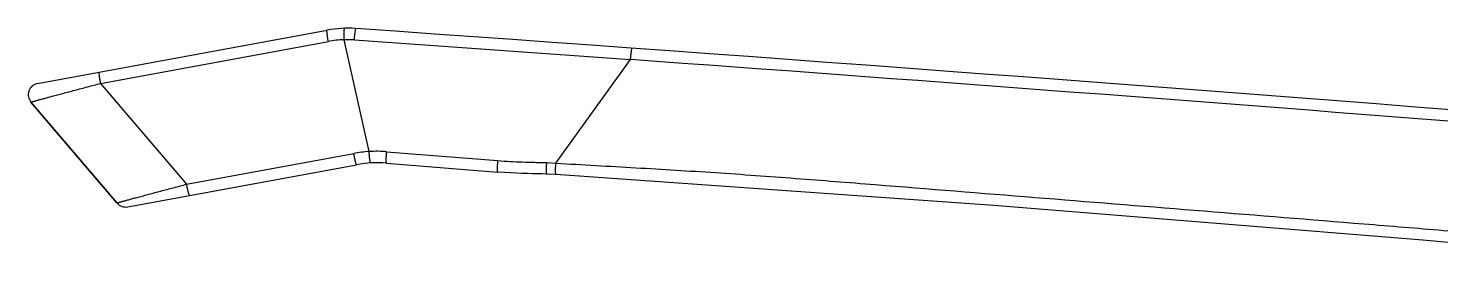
# Model space of a CAD drawing. Header units: millimetres. Extents: x 3495 to 4455, y 26793 to 27144.
# Drawn here: x 3516.1 to 3577.7, y 27102 to 27112.8 of the extents above; entities that cross this region are included whole.
import ezdxf

# ---------------------------------------------------------------- set-up
doc = ezdxf.new("R2010")
doc.units = ezdxf.units.MM

msp = doc.modelspace()

# ---------------------------------------------------------------- linework, layer by layer
at = {"color": 7, "linetype": 'Continuous'}
for p, q in [((3516.551, 27110.437), (3529.155, 27112.761)), ((3519.295, 27110.441), (3529.211, 27112.27)), ((3530.987, 27107.47), (3529.898, 27112.342)), ((3530.342, 27112.336), (3542.369, 27111.475)), ((3539.117, 27106.964), (3542.37, 27111.478)), ((3519.295, 27110.441), (3523.04, 27106.048)), ((3516.261, 27109.621), (3520.006, 27105.228)), ((3520.006, 27105.228), (3516.261, 27109.621)), ((3520.478, 27105.06), (3530.441, 27106.897)), ((3523.04, 27106.048), (3530.316, 27107.389)), ((3531.745, 27106.964), (3536.59, 27106.578)), ((3531.749, 27107.46), (3536.595, 27107.08)), ((3538.722, 27106.99), (3539.116, 27106.959)), ((3538.728, 27106.487), (3538.728, 27106.487)), ((3539.123, 27106.464), (3538.728, 27106.487))]:
    msp.add_line(p, q, dxfattribs=at)
for points in [[(3538.104, 27106.502), (3537.878, 27106.508), (3537.643, 27106.516), (3537.398, 27106.527), (3537.144, 27106.54), (3536.882, 27106.557), (3536.59, 27106.578)], [(3538.728, 27106.487), (3538.701, 27106.488), (3538.503, 27106.494), (3538.104, 27106.502)], [(3594.676, 27101.969), (3576.87, 27103.611), (3558.185, 27105.118), (3539.123, 27106.464)]]:
    msp.add_lwpolyline(points, dxfattribs=at)
for centre, radius, start, end in [((3530.062, 27107.844), 5, 85.99282, 100.44622), ((3136.156, 21484.854), 5641.77, 84.879011, 85.992817), ((3530.028, 27107.838), 4.507, 91.64978, 100.43972), ((3530.027, 27107.841), 4.503, 85.99452, 91.64158), ((3137.239, 21499.4), 5626.682, 85.128127, 85.871034), ((3516.641, 27109.946), 0.5, 100.45387, 220.44239), ((3531.313, 27101.975), 5.505, 93.39962, 100.44288), ((3531.313, 27101.974), 5.506, 85.45083, 93.39167), ((3531.348, 27101.98), 5, 85.44622, 100.44622), ((3520.387, 27105.552), 0.5, 220.44234, 280.43845)]:
    msp.add_arc(centre, radius, start, end, dxfattribs=at)
for points, knots in [([(3529.211, 27112.27), (3529.2, 27112.332), (3529.184, 27112.422), (3529.167, 27112.537), (3529.158, 27112.611), (3529.152, 27112.67), (3529.149, 27112.718), (3529.15, 27112.743), (3529.152, 27112.761), (3529.155, 27112.761)], [0, 0, 0, 0, 0.380897, 0.552716, 0.703151, 0.826713, 0.919043, 0.976751, 1, 1, 1, 1]), ([(3529.898, 27112.342), (3529.896, 27112.406), (3529.895, 27112.498), (3529.896, 27112.616), (3529.898, 27112.691), (3529.901, 27112.752), (3529.905, 27112.8), (3529.91, 27112.824), (3529.915, 27112.842), (3529.918, 27112.842)], [0, 0, 0, 0, 0.380051, 0.551851, 0.70242, 0.82619, 0.918735, 0.976616, 1, 1, 1, 1]), ([(3530.342, 27112.333), (3530.346, 27112.397), (3530.354, 27112.49), (3530.366, 27112.607), (3530.376, 27112.683), (3530.385, 27112.743), (3530.394, 27112.791), (3530.401, 27112.815), (3530.407, 27112.832), (3530.411, 27112.832)], [0, 0, 0, 0, 0.379565, 0.55138, 0.702056, 0.825971, 0.918654, 0.97662, 1, 1, 1, 1]), ([(3542.37, 27111.478), (3542.374, 27111.542), (3542.382, 27111.634), (3542.395, 27111.752), (3542.404, 27111.827), (3542.414, 27111.887), (3542.423, 27111.935), (3542.43, 27111.959), (3542.436, 27111.977), (3542.44, 27111.976)], [0, 0, 0, 0, 0.379558, 0.551374, 0.702053, 0.825972, 0.918656, 0.976622, 1, 1, 1, 1]), ([(3519.295, 27110.441), (3519.284, 27110.503), (3519.268, 27110.594), (3519.251, 27110.709), (3519.242, 27110.783), (3519.236, 27110.842), (3519.233, 27110.89), (3519.233, 27110.914), (3519.235, 27110.932), (3519.239, 27110.933)], [0, 0, 0, 0, 0.380897, 0.552716, 0.703151, 0.826713, 0.919043, 0.976751, 1, 1, 1, 1]), ([(3516.261, 27109.621), (3516.26, 27109.622), (3516.269, 27109.624), (3516.277, 27109.628), (3516.298, 27109.634), (3516.325, 27109.642), (3516.36, 27109.653), (3516.402, 27109.665), (3516.452, 27109.679), (3516.533, 27109.702), (3516.65, 27109.734), (3516.809, 27109.778), (3516.992, 27109.827), (3517.195, 27109.882), (3517.416, 27109.942), (3517.742, 27110.029), (3518.178, 27110.146), (3518.726, 27110.291), (3519.103, 27110.391), (3519.295, 27110.441)], [0, 0, 0, 0, 0.001232, 0.005088, 0.011561, 0.020625, 0.032244, 0.046354, 0.062881, 0.081751, 0.126207, 0.179006, 0.23939, 0.306586, 0.379813, 0.458304, 0.628118, 0.810491, 1, 1, 1, 1]), ([(3531.051, 27106.971), (3531.047, 27106.971), (3531.041, 27106.988), (3531.034, 27107.013), (3531.026, 27107.061), (3531.017, 27107.121), (3531.009, 27107.196), (3530.997, 27107.314), (3530.991, 27107.407), (3530.987, 27107.47)], [0, 0, 0, 0, 0.023384, 0.081342, 0.17401, 0.297909, 0.448573, 0.620385, 1, 1, 1, 1]), ([(3531.745, 27106.964), (3531.741, 27106.965), (3531.737, 27106.982), (3531.733, 27107.007), (3531.732, 27107.055), (3531.731, 27107.115), (3531.733, 27107.19), (3531.738, 27107.307), (3531.744, 27107.399), (3531.749, 27107.463)], [0, 0, 0, 0, 0.023359, 0.081187, 0.173662, 0.29736, 0.44788, 0.619681, 1, 1, 1, 1]), ([(3530.441, 27106.897), (3530.44, 27106.897), (3530.436, 27106.9), (3530.429, 27106.912), (3530.418, 27106.938), (3530.405, 27106.983), (3530.389, 27107.043), (3530.371, 27107.117), (3530.345, 27107.234), (3530.327, 27107.326), (3530.316, 27107.389)], [0, 0, 0, 0, 0.008181, 0.023973, 0.081972, 0.174743, 0.298746, 0.449458, 0.621193, 1, 1, 1, 1]), ([(3536.59, 27106.578), (3536.586, 27106.579), (3536.582, 27106.597), (3536.578, 27106.621), (3536.577, 27106.669), (3536.576, 27106.73), (3536.578, 27106.804), (3536.583, 27106.921), (3536.589, 27107.014), (3536.594, 27107.077)], [0, 0, 0, 0, 0.023359, 0.081187, 0.173662, 0.29736, 0.44788, 0.619681, 1, 1, 1, 1]), ([(3536.594, 27107.077), (3536.771, 27107.063), (3537.125, 27107.038), (3537.657, 27107.013), (3538.101, 27107.001), (3538.456, 27106.995), (3538.633, 27106.991), (3538.722, 27106.986)], [0, 0, 0, 0, 0.250002, 0.500003, 0.750003, 0.875004, 1, 1, 1, 1]), ([(3538.728, 27106.487), (3538.724, 27106.488), (3538.72, 27106.505), (3538.716, 27106.53), (3538.713, 27106.578), (3538.712, 27106.639), (3538.712, 27106.713), (3538.714, 27106.831), (3538.718, 27106.923), (3538.722, 27106.986)], [0, 0, 0, 0, 0.023619, 0.081788, 0.174409, 0.298145, 0.448624, 0.620362, 1, 1, 1, 1]), ([(3539.123, 27106.465), (3539.119, 27106.465), (3539.115, 27106.482), (3539.111, 27106.507), (3539.108, 27106.555), (3539.107, 27106.616), (3539.107, 27106.691), (3539.109, 27106.808), (3539.113, 27106.9), (3539.117, 27106.964)], [0, 0, 0, 0, 0.023346, 0.081314, 0.173813, 0.29753, 0.448077, 0.619965, 1, 1, 1, 1]), ([(3539.117, 27106.964), (3540.277, 27106.897), (3542.596, 27106.767), (3546.075, 27106.559), (3549.551, 27106.305), (3554.183, 27105.94), (3559.973, 27105.472), (3566.921, 27104.916), (3572.711, 27104.451), (3577.342, 27104.072), (3580.815, 27103.779), (3584.286, 27103.474), (3587.757, 27103.157), (3591.226, 27102.823), (3593.537, 27102.586), (3594.693, 27102.466)], [0, 0, 0, 0, 0.0625, 0.124999, 0.187499, 0.249999, 0.374999, 0.499999, 0.624999, 0.687499, 0.749999, 0.812499, 0.874999, 0.9375, 1, 1, 1, 1]), ([(3520.006, 27105.228), (3520.006, 27105.229), (3520.015, 27105.231), (3520.022, 27105.235), (3520.044, 27105.241), (3520.07, 27105.249), (3520.105, 27105.259), (3520.148, 27105.271), (3520.198, 27105.285), (3520.278, 27105.308), (3520.396, 27105.34), (3520.555, 27105.384), (3520.737, 27105.434), (3520.94, 27105.489), (3521.162, 27105.548), (3521.487, 27105.635), (3521.923, 27105.752), (3522.472, 27105.897), (3522.848, 27105.997), (3523.04, 27106.048)], [0, 0, 0, 0, 0.001233, 0.005088, 0.011561, 0.020624, 0.032243, 0.046352, 0.062879, 0.081749, 0.126205, 0.179003, 0.239387, 0.306582, 0.379809, 0.458301, 0.628115, 0.81049, 1, 1, 1, 1]), ([(3523.166, 27105.556), (3523.165, 27105.556), (3523.161, 27105.559), (3523.154, 27105.57), (3523.143, 27105.597), (3523.13, 27105.642), (3523.114, 27105.702), (3523.096, 27105.776), (3523.07, 27105.892), (3523.052, 27105.984), (3523.04, 27106.048)], [0, 0, 0, 0, 0.008181, 0.023973, 0.081972, 0.174743, 0.298746, 0.449458, 0.621193, 1, 1, 1, 1])]:
    msp.add_open_spline(points, degree=3, knots=knots, dxfattribs=at)

doc.saveas('drawing.dxf')
